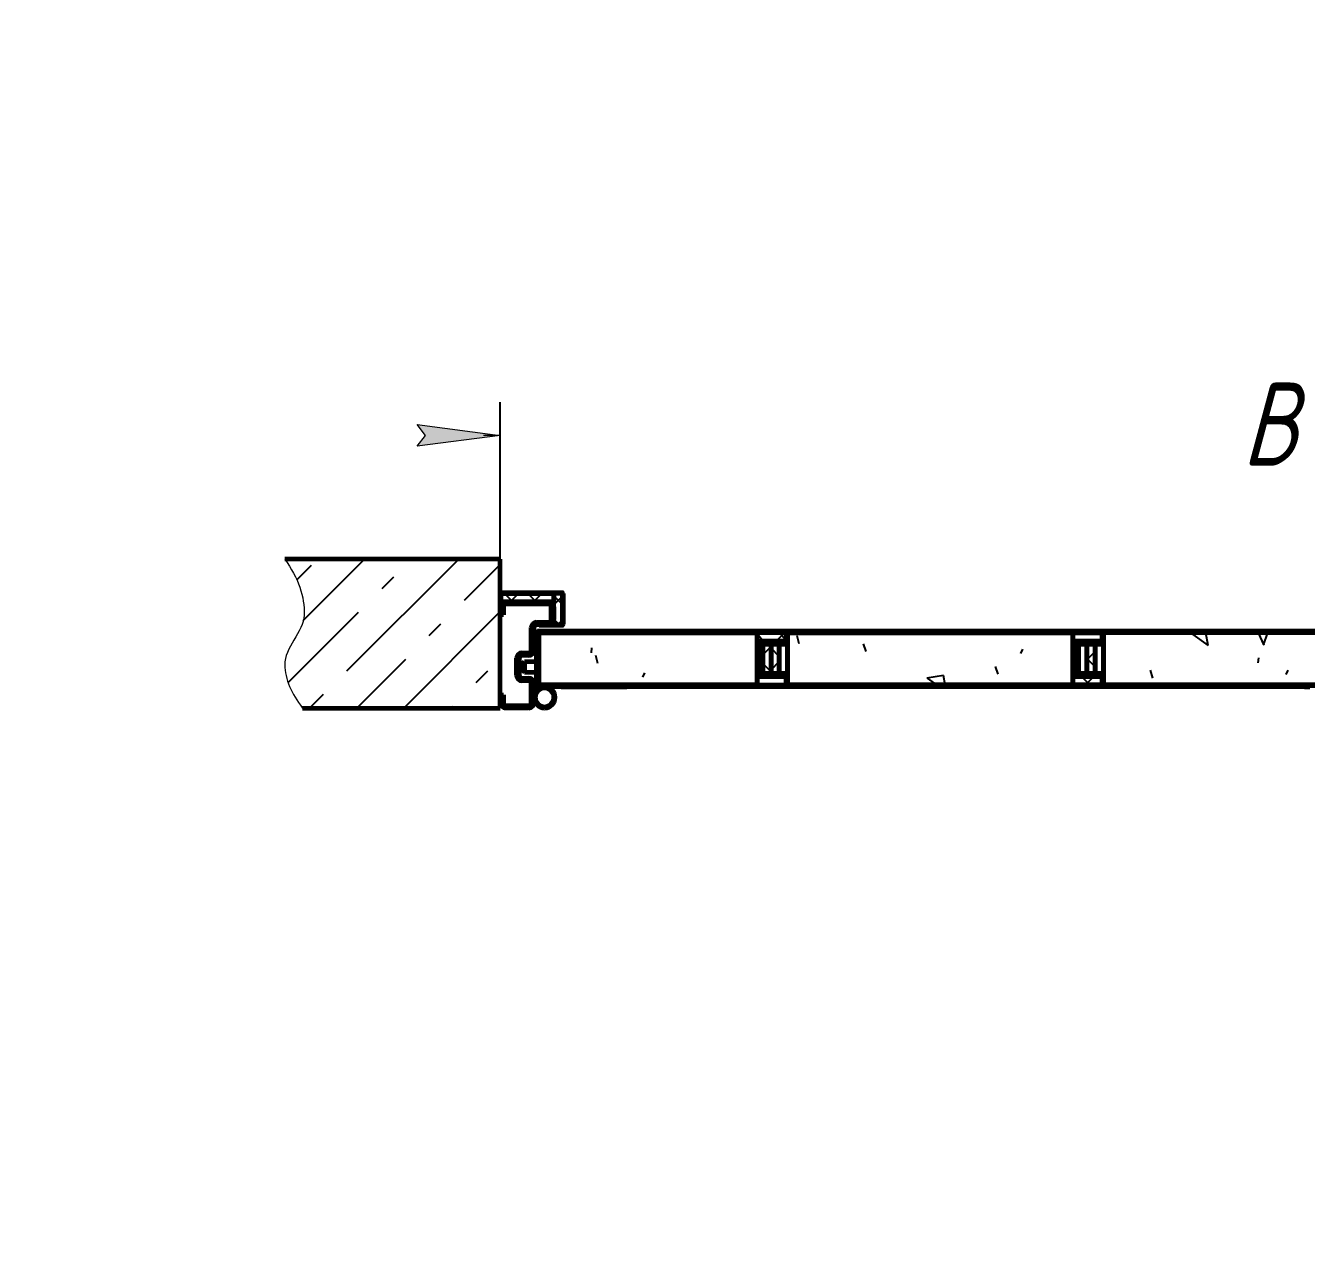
# Model space of a CAD drawing. Header units: millimetres. Extents: x -68 to 2520, y 0 to 297.
# Drawn here: x 1314.3 to 1391.3, y 0 to 74.2 of the extents above; entities that cross this region are included whole.
import ezdxf

# ---------------------------------------------------------------- set-up
doc = ezdxf.new("R2010")
doc.units = ezdxf.units.MM
for name, pattern in [('K5LT_BASIC', [0]), ('K5LT_THIN', [0]), ('K5LT_THIN_INCLUDED_TO_HATCHING', [0])]:
    doc.linetypes.add(name, pattern=pattern)
doc.layers.add('Системный слой', color=7, linetype='Continuous')
doc.styles.add('KDIMTEXTSTYLE', font='GOST_AU.SHX', dxfattribs={"width": 0.96, "oblique": 15, "height": 5})
doc.dimstyles.new('KDIMSTYLE (0.04)', dxfattribs={"dimtxt": 5, "dimasz": 1, "dimexe": 2, "dimexo": 0, "dimgap": 1, "dimtad": 1, "dimlfac": 25, "dimtxsty": 'KDIMTEXTSTYLE', "dimsah": 1, "dimcen": 0, "dimdle": 1, "dimadec": 0, "dimazin": 0, "dimtfac": 0.667, "dimtmove": 0, "dimatfit": 3, "dimfxl": 1, "dimtvp": 1, "dimtolj": 1, "dimtzin": 0, "dimarcsym": 0})
doc.dimstyles.new('KDIMSTYLE (0.50)', dxfattribs={"dimtxt": 5, "dimasz": 1, "dimexe": 2, "dimexo": 0, "dimgap": 1, "dimtad": 1, "dimlfac": 2, "dimtxsty": 'KDIMTEXTSTYLE', "dimsah": 1, "dimcen": 0, "dimdle": 1, "dimadec": 0, "dimazin": 0, "dimtfac": 0.667, "dimtmove": 0, "dimatfit": 3, "dimfxl": 1, "dimtvp": 1, "dimtolj": 1, "dimtzin": 0, "dimarcsym": 0})
pattern_1 = [(135, (0, 0), (-2.1213203, -2.1213203), [])]
pattern_2 = [(45, (0, 0), (-0.7071068, 0.7071068), []), (135, (0, 0), (-0.7071068, -0.7071068), [])]
pattern_3 = [(40, (7.66, 6.428), (-20.5692, 24.5134), [2, -30]), (130, (9.193, 7.713), (-24.5134, -20.5692), [2, -30]), (85, (7.66, 6.428), (-20.56883, 24.51297), [2.828, -42.426]), (60, (9.193, 7.713), (-27.7128, 16), [2, -30]), (150, (10.192, 9.445), (-16, -27.7128), [2, -30]), (105, (9.193, 7.713), (-27.7123, 15.9997), [2.828, -42.426]), (80, (16.853, 14.141), (-26.0974, 4.6017), [1.5, -25]), (170, (17.114, 15.618), (-4.6017, -26.0974), [1.5, -25]), (125, (16.853, 14.141), (-26.09695, 4.6016), [2.121, -35.355]), (100, (-18.796, -15.771), (-15.75692, -2.77837), [1, -15]), (190, (-18.97, -14.787), (2.77837, -15.75692), [1, -15]), (145, (-18.796, -15.771), (-15.75733, -2.77844), [1.414, -21.213]), (70, (1.233, 14.088), (-15.03508, 5.47232), [1, -15]), (160, (1.575, 15.028), (-5.47232, -15.03508), [1, -15]), (115, (1.233, 14.088), (-15.03547, 5.47246), [1.414, -21.213]), (85, (0, 0), (-9.35186, 7.84492), [0.3, -10]), (65, (0, 0), (-2.418448, 6.64463), [0.3, -10]), (105, (0, 0), (-6.193075, 7.658056), [0.5, -12]), (110, (0, 0), (-7.94593, 1.36463), [0.5, -7])]

# ---------------------------------------------------------------- blocks, each defined once
blk = doc.blocks.new('KDIMARROW_01')
at = {"layer": 'Системный слой'}
blk.add_hatch(color=0, dxfattribs=at).paths.add_polyline_path([(0, 0), (-5, 0.658), (-4.5, 0), (-5, -0.658)])
at = {"layer": 'Системный слой', "color": 0, "linetype": 'K5LT_THIN', "lineweight": 18}
for p, q in [((-4.5, 0), (-5, 0.658)), ((-5, 0.658), (0, 0)), ((0, 0), (-5, -0.658)), ((-5, -0.658), (-4.5, 0)), ((0, 0), (-1, 0))]:
    blk.add_line(p, q, dxfattribs=at)

msp = doc.modelspace()

# ---------------------------------------------------------------- hatches: boundary and pattern name
at = {"layer": 'Системный слой'}
h = msp.add_hatch(dxfattribs=at)
h.set_pattern_fill('Бетон', angle=45, style=0, pattern_type=0)
h.set_pattern_definition([(45, (0, 0), (-2.828427, 2.828427), [11, -5]), (45, (9.1924, 9.1924), (-2.828427, 2.828427), [1, -15]), (45, (4.2426, 7.071), (-2.828427, 2.828427), [11, -5]), (45, (13.435, 16.2635), (-2.828427, 2.828427), [1, -15])])
h.paths.add_polyline_path([(1342.82661, 33.11981), (1330.93392, 33.11981), (1330.59591, 33.58965), (1330.32191, 34.06005), (1330.11191, 34.53102), (1329.96592, 35.00256), (1329.88393, 35.47466), (1329.86661, 35.71981), (1329.88668, 36.00105), (1329.96934, 36.31226), (1330.1234, 36.67125), (1330.37302, 37.12736), (1330.72842, 37.7535), (1330.94505, 38.25178), (1331.02523, 38.60583), (1331.03339, 38.71181), (1331.0216, 39.23803), (1330.94582, 39.76548), (1330.80604, 40.29415), (1330.60226, 40.82406), (1330.33449, 41.3552), (1330.00272, 41.88756), (1329.86661, 42.08091), (1342.82661, 42.08091), (1342.82661, 40.00381), (1342.82661, 38.71181)])
h = msp.add_hatch(dxfattribs=at)
h.set_pattern_fill('Металл', angle=135, style=0, pattern_type=0)
h.set_pattern_definition(pattern_1)
h.paths.add_polyline_path([(1345.16661, 38.11981), (1345.16661, 38.09181), (1346.53861, 38.09181), (1346.58669, 38.11173), (1346.60661, 38.15981), (1346.60661, 40.00381), (1346.58669, 40.0519), (1346.53861, 40.07181), (1342.89461, 40.07181), (1342.84652, 40.0519), (1342.82661, 40.00381), (1342.82661, 38.71181), (1342.85461, 38.71181), (1342.85461, 40.00381), (1342.86632, 40.0321), (1342.89461, 40.04381), (1346.53861, 40.04381), (1346.56689, 40.0321), (1346.57861, 40.00381), (1346.57861, 38.15981), (1346.56689, 38.13153), (1346.53861, 38.11981)])
h = msp.add_hatch(dxfattribs=at)
h.set_pattern_fill('Неметалл', angle=45, style=0, pattern_type=0)
h.set_pattern_definition(pattern_2)
h.paths.add_polyline_path([(1346.05461, 39.51981), (1346.05461, 40.01981), (1342.85461, 40.01981), (1342.85461, 39.51981)])
h = msp.add_hatch(dxfattribs=at)
h.set_pattern_fill('Металл', angle=135, style=0, pattern_type=0)
h.set_pattern_definition(pattern_1)
h.paths.add_polyline_path([(1342.85461, 38.71981), (1343.01461, 38.71981), (1343.01461, 39.19981), (1343.04581, 39.29474), (1343.12724, 39.35264), (1343.17461, 39.35981), (1345.73461, 39.35981), (1345.82953, 39.32861), (1345.88744, 39.24718), (1345.89461, 39.19981), (1345.89461, 38.43981), (1345.86341, 38.34489), (1345.78198, 38.28699), (1345.73461, 38.27981), (1345.01461, 38.27981), (1344.87595, 38.24821), (1344.76468, 38.15965), (1344.70277, 38.03163), (1344.69461, 37.95981), (1344.69461, 36.59981), (1344.66341, 36.50489), (1344.58198, 36.44699), (1344.53461, 36.43981), (1344.13461, 36.43981), (1343.99595, 36.40821), (1343.88468, 36.31965), (1343.82277, 36.19163), (1343.81461, 36.11981), (1343.81461, 35.07981), (1343.84621, 34.94116), (1343.93477, 34.82989), (1344.06279, 34.76797), (1344.13461, 34.75981), (1344.53461, 34.75981), (1344.62953, 34.72861), (1344.68744, 34.64718), (1344.69461, 34.59981), (1344.69461, 33.43981), (1344.66341, 33.34489), (1344.58198, 33.28699), (1344.53461, 33.27981), (1343.17461, 33.27981), (1343.07968, 33.31101), (1343.02178, 33.39244), (1343.01461, 33.43981), (1343.01461, 33.91981), (1342.85461, 33.91981), (1342.85461, 33.43981), (1342.88621, 33.30116), (1342.97477, 33.18989), (1343.10279, 33.12797), (1343.17461, 33.11981), (1344.53461, 33.11981), (1344.67326, 33.15141), (1344.78453, 33.23997), (1344.84645, 33.368), (1344.85461, 33.43981), (1344.85461, 34.59981), (1344.82301, 34.73847), (1344.73445, 34.84974), (1344.60642, 34.91165), (1344.53461, 34.91981), (1344.13461, 34.91981), (1344.03968, 34.95101), (1343.98178, 35.03244), (1343.97461, 35.07981), (1343.97461, 36.11981), (1344.00581, 36.21474), (1344.08724, 36.27264), (1344.13461, 36.27981), (1344.53461, 36.27981), (1344.67326, 36.31141), (1344.78453, 36.39997), (1344.84645, 36.528), (1344.85461, 36.59981), (1344.85461, 37.95981), (1344.88581, 38.05474), (1344.96724, 38.11264), (1345.01461, 38.11981), (1345.73461, 38.11981), (1345.87326, 38.15141), (1345.98453, 38.23997), (1346.04645, 38.368), (1346.05461, 38.43981), (1346.05461, 39.19981), (1346.02301, 39.33847), (1345.93445, 39.44974), (1345.80642, 39.51165), (1345.73461, 39.51981), (1343.17461, 39.51981), (1343.03595, 39.48821), (1342.92468, 39.39965), (1342.86277, 39.27163), (1342.85461, 39.19981)])
h = msp.add_hatch(dxfattribs=at)
h.set_pattern_fill('Неметалл', angle=45, style=0, pattern_type=0)
h.set_pattern_definition(pattern_2)
h.paths.add_polyline_path([(1346.55461, 40.03981), (1346.05461, 40.03981), (1346.05461, 38.11981), (1346.55461, 38.11981)])
h = msp.add_hatch(dxfattribs=at)
h.set_pattern_fill('Металл', angle=135, style=0, pattern_type=0)
h.set_pattern_definition(pattern_1)
h.paths.add_polyline_path([(1345.01461, 37.59981), (1345.01461, 34.55981), (1345.04581, 34.46489), (1345.12724, 34.40699), (1345.17461, 34.39981), (1346.49461, 34.39981), (1346.49461, 34.47981), (1345.17461, 34.47981), (1345.11804, 34.50324), (1345.09461, 34.55981), (1345.09461, 37.59981), (1345.11804, 37.65638), (1345.17461, 37.67981), (1346.49461, 37.67981), (1346.49461, 37.75981), (1345.17461, 37.75981), (1345.07968, 37.72861), (1345.02178, 37.64718)])
h = msp.add_hatch(dxfattribs=at)
h.set_pattern_fill('Металл', angle=135, style=0, pattern_type=0)
h.set_pattern_definition(pattern_1)
h.paths.add_polyline_path([(1345.17461, 37.63981), (1351.83461, 37.63981), (1351.83461, 37.65981), (1345.17461, 37.65981)])
h = msp.add_hatch(dxfattribs=at)
h.set_pattern_fill('Песок', angle=40, style=0, pattern_type=0)
h.set_pattern_definition(pattern_3)
h.paths.add_polyline_path([(1351.83461, 34.51981), (1358.27461, 34.51981), (1358.27461, 35.13981), (1358.27461, 37.01981), (1358.27461, 37.13981), (1358.27461, 37.63981), (1351.83461, 37.63981), (1345.17461, 37.63981), (1345.17461, 34.51981)])
h = msp.add_hatch(dxfattribs=at)
h.set_pattern_fill('Неметалл', angle=45, style=0, pattern_type=0)
h.set_pattern_definition(pattern_2)
h.paths.add_polyline_path([(1360.03461, 37.13981), (1358.27461, 37.13981), (1358.27461, 37.63981), (1360.03461, 37.63981)])
h = msp.add_hatch(dxfattribs=at)
h.set_pattern_fill('Металл', angle=45, style=0, pattern_type=0)
h.set_pattern_definition([(45, (0, 0), (-2.1213203, 2.1213203), [])])
h.paths.add_polyline_path([(1378.27461, 37.07981), (1378.27461, 37.09981), (1379.03461, 37.09981), (1379.06289, 37.11153), (1379.07461, 37.13981), (1379.07461, 37.59981), (1379.06289, 37.6281), (1379.03461, 37.63981), (1360.15461, 37.63981), (1360.12632, 37.6281), (1360.11461, 37.59981), (1360.11461, 37.05981), (1360.09703, 37.01739), (1360.05461, 36.99981), (1358.63461, 36.99981), (1358.53968, 36.96861), (1358.48178, 36.88718), (1358.47461, 36.83981), (1358.47461, 36.51981), (1358.45461, 36.51981), (1358.45461, 36.83981), (1358.4859, 36.94123), (1358.56889, 37.00739), (1358.63461, 37.01981), (1360.05461, 37.01981), (1360.08289, 37.03153), (1360.09461, 37.05981), (1360.09461, 37.59981), (1360.11218, 37.64224), (1360.15461, 37.65981), (1379.03461, 37.65981), (1379.07703, 37.64224), (1379.09461, 37.59981), (1379.09461, 37.13981), (1379.07703, 37.09739), (1379.03461, 37.07981)])
h = msp.add_hatch(dxfattribs=at)
h.set_pattern_fill('Песок', angle=40, style=0, pattern_type=0)
h.set_pattern_definition(pattern_3)
h.paths.add_polyline_path([(1360.11461, 34.51981), (1360.11461, 37.63981), (1377.27461, 37.63981), (1377.27461, 34.51981)])
h = msp.add_hatch(dxfattribs=at)
h.set_pattern_fill('Металл', angle=135, style=0, pattern_type=0)
h.set_pattern_definition(pattern_1)
h.paths.add_polyline_path([(1377.39461, 37.13981), (1379.03461, 37.13981), (1379.03461, 37.09981), (1377.39461, 37.09981), (1377.33804, 37.07638), (1377.31461, 37.01981), (1377.31461, 35.13981), (1377.33804, 35.08324), (1377.39461, 35.05981), (1379.03461, 35.05981), (1379.03461, 35.01981), (1377.39461, 35.01981), (1377.31419, 35.05075), (1377.27523, 35.1276), (1377.27461, 35.13981), (1377.27461, 37.01981), (1377.30554, 37.10023), (1377.38239, 37.13919)])
h = msp.add_hatch(dxfattribs=at)
h.set_pattern_fill('Песок', angle=40, style=0, pattern_type=0)
h.set_pattern_definition(pattern_3)
h.paths.add_polyline_path([(1379.15461, 34.51981), (1391.43461, 34.51981), (1396.27461, 34.51981), (1396.27461, 35.13981), (1396.27461, 37.01981), (1396.27461, 37.13981), (1396.27461, 37.63981), (1379.15461, 37.63981), (1379.12632, 37.6281), (1379.11461, 37.59981), (1379.11461, 36.95981), (1379.11461, 35.19981), (1379.11461, 35.09981), (1379.11461, 34.55981), (1379.12632, 34.53153)])
h = msp.add_hatch(dxfattribs=at)
h.set_pattern_fill('Неметалл', angle=45, style=0, pattern_type=0)
h.set_pattern_definition(pattern_2)
h.paths.add_polyline_path([(1358.61461, 35.19981), (1358.61461, 36.95981), (1359.11461, 36.95981), (1359.11461, 35.19981)])
h = msp.add_hatch(dxfattribs=at)
h.set_pattern_fill('Неметалл', angle=45, style=0, pattern_type=0)
h.set_pattern_definition(pattern_2)
h.paths.add_polyline_path([(1359.11461, 35.19981), (1359.11461, 36.95981), (1359.61461, 36.95981), (1359.61461, 35.19981)])
h = msp.add_hatch(dxfattribs=at)
h.set_pattern_fill('Неметалл', angle=45, style=0, pattern_type=0)
h.set_pattern_definition(pattern_2)
h.paths.add_polyline_path([(1378.11461, 35.19981), (1378.11461, 36.95981), (1378.61461, 36.95981), (1378.61461, 35.19981)])
h = msp.add_hatch(dxfattribs=at)
h.set_pattern_fill('Металл', angle=135, style=0, pattern_type=0)
h.set_pattern_definition(pattern_1)
h.paths.add_polyline_path([(1378.27461, 35.05981), (1378.27461, 35.07981), (1379.03461, 35.07981), (1379.07703, 35.06224), (1379.09461, 35.01981), (1379.09461, 34.55981), (1379.07703, 34.51739), (1379.03461, 34.49981), (1360.15461, 34.49981), (1360.11218, 34.51739), (1360.09461, 34.55981), (1360.09461, 35.09981), (1360.08289, 35.1281), (1360.05461, 35.13981), (1358.63461, 35.13981), (1358.53319, 35.1711), (1358.46704, 35.25409), (1358.45461, 35.31981), (1358.45461, 35.63981), (1358.47461, 35.63981), (1358.47461, 35.31981), (1358.50581, 35.22489), (1358.58724, 35.16699), (1358.63461, 35.15981), (1360.05461, 35.15981), (1360.09703, 35.14224), (1360.11461, 35.09981), (1360.11461, 34.55981), (1360.12632, 34.53153), (1360.15461, 34.51981), (1379.03461, 34.51981), (1379.06289, 34.53153), (1379.07461, 34.55981), (1379.07461, 35.01981), (1379.06289, 35.0481), (1379.03461, 35.05981)])
h = msp.add_hatch(dxfattribs=at)
h.set_pattern_fill('Неметалл', angle=45, style=0, pattern_type=0)
h.set_pattern_definition(pattern_2)
h.paths.add_polyline_path([(1377.27461, 35.01981), (1379.03461, 35.01981), (1379.03461, 34.51981), (1377.27461, 34.51981)])
h = msp.add_hatch(dxfattribs=at)
h.set_pattern_fill('Металл', angle=135, style=0, pattern_type=0)
h.set_pattern_definition(pattern_1)
h.paths.add_polyline_path([(1351.83461, 34.51981), (1345.17461, 34.51981), (1345.17461, 34.49981), (1351.83461, 34.49981)])

# ---------------------------------------------------------------- linework, layer by layer
at = {"layer": 'Системный слой', "color": 5, "linetype": 'K5LT_BASIC', "lineweight": 60, "true_color": 0x0000ff}
for p, q in [((1342.82661, 42.08091), (1329.86661, 42.08091)), ((1342.82661, 33.11981), (1342.82661, 42.08091)), ((1342.89461, 40.07181), (1346.53861, 40.07181)), ((1342.82661, 38.71181), (1342.82661, 40.00381)), ((1342.85461, 39.51981), (1342.85461, 40.01981)), ((1342.85461, 40.01981), (1346.05461, 40.01981)), ((1342.85461, 40.00381), (1342.85461, 38.71181)), ((1346.05461, 39.51981), (1342.85461, 39.51981)), ((1346.53861, 40.04381), (1342.89461, 40.04381)), ((1343.17461, 39.51981), (1345.73461, 39.51981)), ((1345.73461, 39.35981), (1343.17461, 39.35981)), ((1346.05461, 40.03981), (1346.55461, 40.03981)), ((1346.05461, 38.11981), (1346.05461, 40.03981)), ((1346.05461, 40.01981), (1346.05461, 39.51981)), ((1346.55461, 40.03981), (1346.55461, 38.11981)), ((1346.57861, 38.15981), (1346.57861, 40.00381)), ((1346.60661, 40.00381), (1346.60661, 38.15981)), ((1342.85461, 38.71181), (1342.82661, 38.71181)), ((1342.85461, 38.71981), (1342.85461, 39.19981)), ((1343.01461, 38.71981), (1342.85461, 38.71981)), ((1343.01461, 39.19981), (1343.01461, 38.71981)), ((1345.89461, 38.43981), (1345.89461, 39.19981)), ((1346.05461, 39.19981), (1346.05461, 38.43981)), ((1344.69461, 36.59981), (1344.69461, 37.95981)), ((1344.85461, 37.95981), (1344.85461, 36.59981)), ((1345.01461, 38.27981), (1345.73461, 38.27981)), ((1345.73461, 38.11981), (1345.01461, 38.11981)), ((1345.16661, 38.09181), (1345.16661, 38.11981)), ((1345.16661, 38.11981), (1346.53861, 38.11981)), ((1346.53861, 38.09181), (1345.16661, 38.09181)), ((1345.17461, 37.75981), (1346.49461, 37.75981)), ((1346.55461, 38.11981), (1346.05461, 38.11981)), ((1346.49461, 37.75981), (1396.77447, 37.75983)), ((1346.49461, 37.75981), (1346.49461, 37.67981)), ((1344.85461, 37.39981), (1344.93461, 37.39981)), ((1344.85461, 36.59981), (1344.85461, 37.39981)), ((1344.93461, 37.39981), (1344.93461, 36.59981)), ((1345.01461, 34.55981), (1345.01461, 37.59981)), ((1345.09461, 37.59981), (1345.09461, 34.55981)), ((1346.49461, 37.67981), (1345.17461, 37.67981)), ((1345.17461, 37.65981), (1360.03461, 37.65981)), ((1345.17461, 37.63981), (1345.17461, 37.65981)), ((1351.83461, 37.63981), (1345.17461, 37.63981)), ((1345.17461, 37.63981), (1358.27461, 37.63981)), ((1345.17461, 34.51981), (1345.17461, 37.63981)), ((1346.49461, 37.67981), (1351.83461, 37.67981)), ((1351.65149, 37.67983), (1350.43447, 37.67983)), ((1351.83461, 37.67981), (1380.77461, 37.67981)), ((1358.27461, 37.63981), (1358.27461, 37.13981)), ((1360.03461, 37.63981), (1358.27461, 37.63981)), ((1358.27461, 34.51981), (1358.27461, 37.63981)), ((1358.27461, 37.13981), (1360.03461, 37.13981)), ((1358.27461, 37.01981), (1358.27461, 35.13981)), ((1358.31461, 35.13981), (1358.31461, 37.01981)), ((1360.03461, 37.13981), (1358.39461, 37.13981)), ((1358.39461, 37.09981), (1360.03461, 37.09981)), ((1360.07461, 36.99981), (1358.59461, 36.99981)), ((1360.05461, 37.01981), (1358.63461, 37.01981)), ((1358.63461, 36.99981), (1360.05461, 36.99981)), ((1360.03461, 37.09981), (1359.27461, 37.09981)), ((1359.27461, 37.09981), (1359.27461, 37.07981)), ((1359.27461, 37.07981), (1360.03461, 37.07981)), ((1360.03461, 37.13981), (1360.03461, 37.63981)), ((1360.03461, 37.09981), (1360.03461, 37.13981)), ((1360.07461, 37.59981), (1360.07461, 37.13981)), ((1360.07461, 36.95981), (1360.07461, 36.99981)), ((1360.09461, 37.13981), (1360.09461, 37.59981)), ((1360.09461, 37.59981), (1360.09461, 37.05981)), ((1377.27461, 37.63981), (1360.11461, 37.63981)), ((1360.11461, 37.63981), (1360.11461, 34.51981)), ((1360.11461, 37.05981), (1360.11461, 37.59981)), ((1379.03461, 37.65981), (1360.15461, 37.65981)), ((1360.15461, 37.63981), (1379.03461, 37.63981)), ((1377.27461, 34.51981), (1377.27461, 37.63981)), ((1377.27461, 37.63981), (1377.27461, 37.13981)), ((1379.03461, 37.63981), (1377.27461, 37.63981)), ((1377.27461, 37.13981), (1379.03461, 37.13981)), ((1377.27461, 37.01981), (1377.27461, 35.13981)), ((1377.31461, 35.13981), (1377.31461, 37.01981)), ((1379.03461, 37.13981), (1377.39461, 37.13981)), ((1377.39461, 37.09981), (1379.03461, 37.09981)), ((1379.07461, 36.99981), (1377.59461, 36.99981)), ((1379.05461, 37.01981), (1377.63461, 37.01981)), ((1377.63461, 36.99981), (1379.05461, 36.99981)), ((1379.03461, 37.09981), (1378.27461, 37.09981)), ((1378.27461, 37.09981), (1378.27461, 37.07981)), ((1378.27461, 37.07981), (1379.03461, 37.07981)), ((1379.03461, 37.13981), (1379.03461, 37.63981)), ((1379.03461, 37.09981), (1379.03461, 37.13981)), ((1379.07461, 37.59981), (1379.07461, 37.13981)), ((1379.07461, 36.95981), (1379.07461, 36.99981)), ((1379.09461, 37.13981), (1379.09461, 37.59981)), ((1379.09461, 37.59981), (1379.09461, 37.05981)), ((1379.11461, 37.63981), (1379.11461, 34.51981)), ((1379.11461, 37.05981), (1379.11461, 37.59981)), ((1379.15461, 37.65981), (1398.03461, 37.65981)), ((1398.03461, 37.63981), (1379.15461, 37.63981)), ((1344.13461, 36.43981), (1344.53461, 36.43981)), ((1344.53461, 36.27981), (1344.13461, 36.27981)), ((1344.93461, 36.59981), (1344.85461, 36.59981)), ((1358.45461, 36.51981), (1358.45461, 36.83981)), ((1358.45461, 36.51981), (1358.47461, 36.51981)), ((1358.47461, 36.87981), (1358.47461, 35.27981)), ((1358.47461, 36.51981), (1358.47461, 36.83981)), ((1358.51461, 35.27981), (1358.51461, 36.87981)), ((1358.59461, 36.95981), (1360.07461, 36.95981)), ((1359.11461, 36.95981), (1358.61461, 36.95981)), ((1358.61461, 36.95981), (1358.61461, 35.19981)), ((1359.61461, 36.95981), (1359.11461, 36.95981)), ((1359.11461, 36.95981), (1359.11461, 35.19981)), ((1359.11461, 35.19981), (1359.11461, 36.95981)), ((1359.61461, 35.19981), (1359.61461, 36.95981)), ((1360.11461, 36.95981), (1359.61461, 36.95981)), ((1359.61461, 36.95981), (1359.61461, 35.19981)), ((1360.11461, 35.19981), (1360.11461, 36.95981)), ((1377.45461, 36.51981), (1377.45461, 36.83981)), ((1377.45461, 36.51981), (1377.47461, 36.51981)), ((1377.47461, 36.87981), (1377.47461, 35.27981)), ((1377.47461, 36.51981), (1377.47461, 36.83981)), ((1377.51461, 35.27981), (1377.51461, 36.87981)), ((1377.59461, 36.95981), (1379.07461, 36.95981)), ((1378.11461, 36.95981), (1377.61461, 36.95981)), ((1377.61461, 36.95981), (1377.61461, 35.19981)), ((1378.61461, 36.95981), (1378.11461, 36.95981)), ((1378.11461, 36.95981), (1378.11461, 35.19981)), ((1378.11461, 35.19981), (1378.11461, 36.95981)), ((1379.11461, 36.95981), (1378.61461, 36.95981)), ((1378.61461, 36.95981), (1378.61461, 35.19981)), ((1378.61461, 35.19981), (1378.61461, 36.95981)), ((1379.11461, 35.19981), (1379.11461, 36.95981)), ((1343.81461, 35.07981), (1343.81461, 36.11981)), ((1343.97461, 36.11981), (1343.97461, 35.07981)), ((1344.09461, 35.71981), (1344.29461, 35.91981)), ((1344.09461, 35.49578), (1344.09461, 35.71981)), ((1344.09461, 35.47981), (1344.09461, 35.49578)), ((1344.09461, 35.47981), (1344.29461, 35.27981)), ((1344.29461, 35.91981), (1345.01461, 35.91981)), ((1344.29461, 35.91981), (1344.29461, 35.32239)), ((1345.09461, 35.79981), (1345.17461, 35.79981)), ((1358.47461, 35.63981), (1358.45461, 35.63981)), ((1358.45461, 35.31981), (1358.45461, 35.63981)), ((1358.47461, 35.31981), (1358.47461, 35.63981)), ((1377.47461, 35.63981), (1377.45461, 35.63981)), ((1377.45461, 35.31981), (1377.45461, 35.63981)), ((1377.47461, 35.31981), (1377.47461, 35.63981)), ((1344.13461, 34.91981), (1344.53461, 34.91981)), ((1344.53461, 34.75981), (1344.13461, 34.75981)), ((1344.29461, 35.32239), (1344.29461, 35.27981)), ((1344.29461, 35.27981), (1345.01461, 35.27981)), ((1345.09461, 35.39981), (1345.17461, 35.39981)), ((1358.27461, 35.01981), (1358.27461, 34.51981)), ((1360.03461, 35.01981), (1358.27461, 35.01981)), ((1360.03461, 35.05981), (1358.39461, 35.05981)), ((1358.39461, 35.01981), (1360.03461, 35.01981)), ((1360.07461, 35.19981), (1358.59461, 35.19981)), ((1358.59461, 35.15981), (1360.07461, 35.15981)), ((1358.61461, 35.19981), (1359.11461, 35.19981)), ((1360.05461, 35.15981), (1358.63461, 35.15981)), ((1358.63461, 35.13981), (1360.05461, 35.13981)), ((1359.11461, 35.19981), (1359.61461, 35.19981)), ((1360.03461, 35.07981), (1359.27461, 35.07981)), ((1359.27461, 35.07981), (1359.27461, 35.05981)), ((1359.27461, 35.05981), (1360.03461, 35.05981)), ((1359.61461, 35.19981), (1360.11461, 35.19981)), ((1360.03461, 35.01981), (1360.03461, 35.05981)), ((1360.03461, 34.51981), (1360.03461, 35.01981)), ((1360.07461, 35.15981), (1360.07461, 35.19981)), ((1360.07461, 35.01981), (1360.07461, 34.55981)), ((1360.09461, 35.09981), (1360.09461, 34.55981)), ((1360.09461, 34.55981), (1360.09461, 35.01981)), ((1360.11461, 34.55981), (1360.11461, 35.09981)), ((1377.27461, 35.01981), (1377.27461, 34.51981)), ((1379.03461, 35.01981), (1377.27461, 35.01981)), ((1379.03461, 35.05981), (1377.39461, 35.05981)), ((1377.39461, 35.01981), (1379.03461, 35.01981)), ((1379.07461, 35.19981), (1377.59461, 35.19981)), ((1377.59461, 35.15981), (1379.07461, 35.15981)), ((1377.61461, 35.19981), (1378.11461, 35.19981)), ((1379.05461, 35.15981), (1377.63461, 35.15981)), ((1377.63461, 35.13981), (1379.05461, 35.13981)), ((1378.11461, 35.19981), (1378.61461, 35.19981)), ((1379.03461, 35.07981), (1378.27461, 35.07981)), ((1378.27461, 35.07981), (1378.27461, 35.05981)), ((1378.27461, 35.05981), (1379.03461, 35.05981)), ((1378.61461, 35.19981), (1379.11461, 35.19981)), ((1379.03461, 35.01981), (1379.03461, 35.05981)), ((1379.03461, 34.51981), (1379.03461, 35.01981)), ((1379.07461, 35.15981), (1379.07461, 35.19981)), ((1379.07461, 35.01981), (1379.07461, 34.55981)), ((1379.09461, 35.09981), (1379.09461, 34.55981)), ((1379.09461, 34.55981), (1379.09461, 35.01981)), ((1379.11461, 34.55981), (1379.11461, 35.09981)), ((1342.85461, 33.43981), (1342.85461, 33.91981)), ((1342.85461, 33.91981), (1343.01461, 33.91981)), ((1343.01461, 33.91981), (1343.01461, 33.43981)), ((1344.69461, 33.43981), (1344.69461, 34.59981)), ((1344.85461, 34.59981), (1344.85461, 33.43981)), ((1345.17461, 34.49981), (1345.17461, 34.51981)), ((1345.17461, 34.51981), (1351.83461, 34.51981)), ((1358.27461, 34.51981), (1345.17461, 34.51981)), ((1360.03461, 34.49981), (1345.17461, 34.49981)), ((1345.17461, 34.47981), (1346.49461, 34.47981)), ((1346.49461, 34.39981), (1345.17461, 34.39981)), ((1346.49461, 34.47981), (1346.49461, 34.39981)), ((1346.49461, 34.47981), (1350.43461, 34.47981)), ((1346.49461, 34.39981), (1350.43461, 34.39981)), ((1350.43461, 34.39981), (1350.43461, 34.47981)), ((1350.43461, 34.47981), (1351.75461, 34.47981)), ((1391.19461, 34.39981), (1350.43461, 34.39981)), ((1351.75461, 34.47981), (1396.77461, 34.47981)), ((1358.27461, 34.51981), (1360.03461, 34.51981)), ((1360.11461, 34.51981), (1377.27461, 34.51981)), ((1379.03461, 34.51981), (1360.15461, 34.51981)), ((1360.15461, 34.49981), (1379.03461, 34.49981)), ((1377.27461, 34.51981), (1379.03461, 34.51981)), ((1396.27461, 34.51981), (1379.15461, 34.51981)), ((1398.03461, 34.49981), (1379.15461, 34.49981)), ((1391.19461, 34.39981), (1391.51461, 34.39981)), ((1343.17461, 33.27981), (1344.53461, 33.27981)), ((1330.93392, 33.11981), (1342.82661, 33.11981)), ((1344.53461, 33.11981), (1343.17461, 33.11981))]:
    msp.add_line(p, q, dxfattribs=at)
for centre, radius, start, end in [((1342.89461, 40.00381), 0.068, 90, 180), ((1346.53861, 40.00381), 0.068, 0, 90), ((1342.89461, 40.00381), 0.04, 90, 180), ((1343.17461, 39.19981), 0.32, 90, 180), ((1343.17461, 39.19981), 0.16, 90, 180), ((1345.73461, 39.19981), 0.32, 0, 90), ((1345.73461, 39.19981), 0.16, 0, 90), ((1346.53861, 40.00381), 0.04, 0, 90), ((1345.01461, 37.95981), 0.32, 90, 180), ((1345.01461, 37.95981), 0.16, 90, 180), ((1345.17461, 37.59981), 0.16, 90, 180), ((1345.73461, 38.43981), 0.16, 270, 0), ((1345.73461, 38.43981), 0.32, 270, 0), ((1346.53861, 38.15981), 0.04, 270, 0), ((1346.53861, 38.15981), 0.068, 270, 0), ((1345.17461, 37.59981), 0.08, 90, 180), ((1358.39461, 37.01981), 0.12, 90, 180), ((1358.39461, 37.01981), 0.08, 90, 180), ((1358.63461, 36.83981), 0.18, 90, 180), ((1358.63461, 36.83981), 0.16, 90, 180), ((1358.59461, 36.87981), 0.12, 90, 180), ((1360.03461, 37.59981), 0.06, 0, 90), ((1360.03461, 37.59981), 0.04, 0, 90), ((1360.03461, 37.13981), 0.06, 270, 0), ((1360.03461, 37.13981), 0.04, 270, 0), ((1360.05461, 37.05981), 0.06, 270, 0), ((1360.05461, 37.05981), 0.04, 270, 0), ((1360.15461, 37.59981), 0.06, 90, 180), ((1360.15461, 37.59981), 0.04, 90, 180), ((1377.39461, 37.01981), 0.12, 90, 180), ((1377.39461, 37.01981), 0.08, 90, 180), ((1377.63461, 36.83981), 0.18, 90, 180), ((1377.59461, 36.87981), 0.12, 90, 180), ((1377.63461, 36.83981), 0.16, 90, 180), ((1379.03461, 37.59981), 0.06, 0, 90), ((1379.03461, 37.59981), 0.04, 0, 90), ((1379.03461, 37.13981), 0.06, 270, 0), ((1379.03461, 37.13981), 0.04, 270, 0), ((1379.05461, 37.05981), 0.06, 270, 0), ((1379.05461, 37.05981), 0.04, 270, 0), ((1379.15461, 37.59981), 0.06, 90, 180), ((1379.15461, 37.59981), 0.04, 90, 180), ((1344.13461, 36.11981), 0.32, 90, 180), ((1344.13461, 36.11981), 0.16, 90, 180), ((1344.53461, 36.59981), 0.16, 270, 0), ((1344.53461, 36.59981), 0.32, 270, 0), ((1358.59461, 36.87981), 0.08, 90, 180), ((1377.59461, 36.87981), 0.08, 90, 180), ((1344.13461, 35.07981), 0.32, 180, 270), ((1344.13461, 35.07981), 0.16, 180, 270), ((1344.53461, 34.59981), 0.32, 0, 90), ((1344.53461, 34.59981), 0.16, 0, 90), ((1358.39461, 35.13981), 0.12, 180, 270), ((1358.39461, 35.13981), 0.08, 180, 270), ((1358.63461, 35.31981), 0.18, 180, 270), ((1358.63461, 35.31981), 0.16, 180, 270), ((1358.59461, 35.27981), 0.12, 180, 270), ((1358.59461, 35.27981), 0.08, 180, 270), ((1360.03461, 35.01981), 0.06, 0, 90), ((1360.03461, 35.01981), 0.04, 0, 90), ((1360.05461, 35.09981), 0.06, 0, 90), ((1360.05461, 35.09981), 0.04, 0, 90), ((1377.39461, 35.13981), 0.12, 180, 270), ((1377.39461, 35.13981), 0.08, 180, 270), ((1377.63461, 35.31981), 0.18, 180, 270), ((1377.63461, 35.31981), 0.16, 180, 270), ((1377.59461, 35.27981), 0.12, 180, 270), ((1377.59461, 35.27981), 0.08, 180, 270), ((1379.03461, 35.01981), 0.06, 0, 90), ((1379.03461, 35.01981), 0.04, 0, 90), ((1379.05461, 35.09981), 0.06, 0, 90), ((1379.05461, 35.09981), 0.04, 0, 90), ((1345.49461, 33.75981), 0.64, 90, 270), ((1345.49461, 33.75981), 0.64, 90, 270), ((1345.49461, 33.75981), 0.56, 90, 270), ((1345.17461, 34.55981), 0.16, 180, 270), ((1345.17461, 34.55981), 0.08, 180, 270), ((1345.49461, 33.75981), 0.64, 270, 90), ((1345.49461, 33.75981), 0.56, 270, 90), ((1360.03461, 34.55981), 0.04, 270, 0), ((1360.03461, 34.55981), 0.06, 270, 0), ((1360.15461, 34.55981), 0.06, 180, 270), ((1360.15461, 34.55981), 0.04, 180, 270), ((1379.03461, 34.55981), 0.04, 270, 0), ((1379.03461, 34.55981), 0.06, 270, 0), ((1379.15461, 34.55981), 0.06, 180, 270), ((1379.15461, 34.55981), 0.04, 180, 270), ((1343.17461, 33.43981), 0.32, 180, 270), ((1343.17461, 33.43981), 0.16, 180, 270), ((1344.53461, 33.43981), 0.16, 270, 0), ((1344.53461, 33.43981), 0.32, 270, 0)]:
    msp.add_arc(centre, radius, start, end, dxfattribs=at)
at = {"layer": 'Системный слой', "color": 7, "linetype": 'K5LT_THIN_INCLUDED_TO_HATCHING', "lineweight": 18}
msp.add_open_spline([(1329.86661, 42.08091), (1330.68733, 40.94958), (1331.07625, 39.82655), (1331.03339, 38.71181), (1330.99477, 37.70775), (1329.83133, 36.71339), (1329.86661, 35.71981), (1329.89748, 34.85027), (1330.25325, 33.9836), (1330.93392, 33.11981)], degree=3, knots=[0, 0, 0, 0, 1, 1, 1, 2, 2, 2, 3, 3, 3, 3], dxfattribs=at)

# ---------------------------------------------------------------- dimensions: what is measured, and where the dimension line sits
at = {"layer": 'Системный слой', "color": 7}
msp.add_linear_dim(base=(1342.82661, 49.52765), p1=(1454.08261, 42.08091), p2=(1342.82661, 42.08091), location=(1398.82661, 49.52765), text='\\H5.0;\\W0.965;\\Q15;\\Q15;В (проем)\\H5.0;\\W0.965;\\Q15;', dimstyle='KDIMSTYLE (0.04)', override={"dimexo": 0, "dimblk1": 'KDIMARROW_01', "dimblk2": 'KDIMARROW_01', "dimse1": 0, "dimse2": 0, "dimclrt": 7, "dimtolj": 1}, dxfattribs=at).render()
msp.add_radius_dim(center=(1192.46398, 46.80853), radius=615.61967, location=(1785.47608, 19.95766), text='\\H5.0;\\W0.965;\\Q15;R\\H5.0;\\W0.965;\\Q15;\\Q15; раскрытия', dimstyle='KDIMSTYLE (0.50)', override={"dimblk2": 'KDIMARROW_01', "dimclrt": 7, "dimtofl": 0, "dimtolj": 1}, dxfattribs=at).render()

doc.saveas('drawing.dxf')
